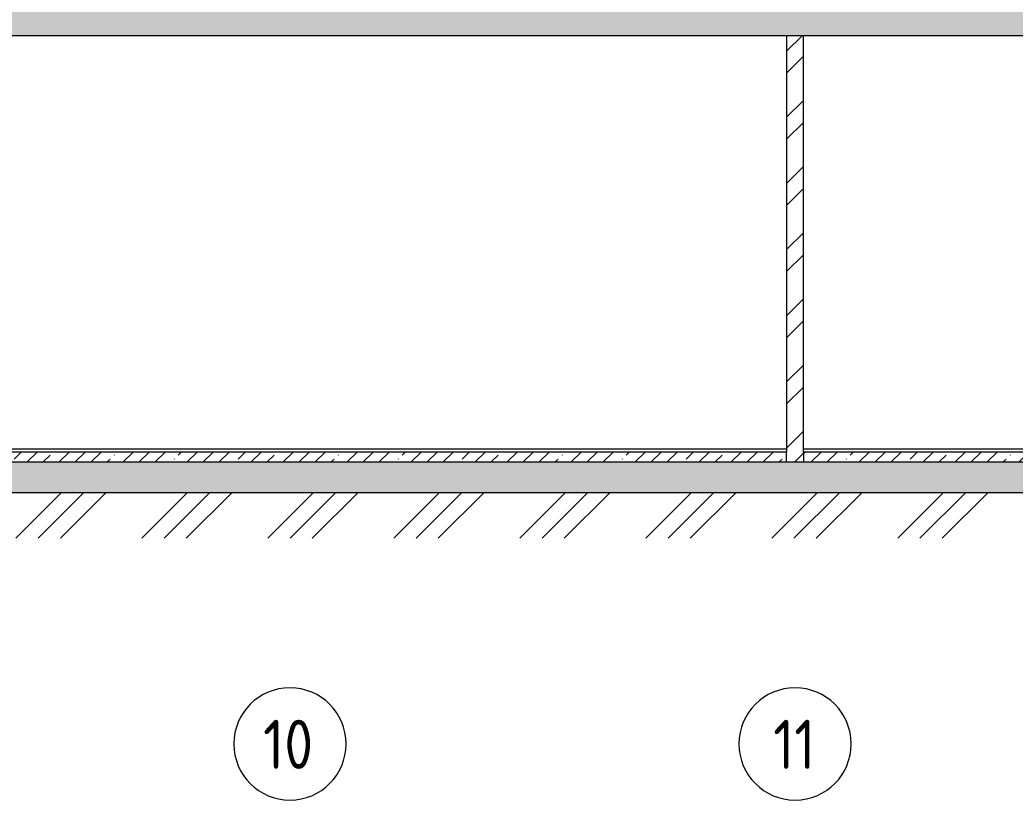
# Model space of a CAD drawing. Header units: millimetres. Extents: x -515342 to 330399, y -224905 to 507333.
# Drawn here: x 171856 to 178949, y 82231 to 87791 of the extents above; entities that cross this region are included whole.
import ezdxf

# ---------------------------------------------------------------- set-up
doc = ezdxf.new("R2010")
doc.units = ezdxf.units.MM
for name, color, linetype, lineweight in [('Линии', 7, 'Continuous', 0), ('Оси', 7, 'Continuous', 0), ('Перекрытие', 7, 'Continuous', 0), ('Стены внутренние', 7, 'Continuous', 0), ('Стены перегородки', 7, 'Continuous', 0), ('Узлы', 7, 'Continuous', 0)]:
    doc.layers.add(name, color=color, linetype=linetype, lineweight=lineweight)
doc.styles.add('GOST Common', font='', dxfattribs={"width": 0.9, "height": 350})
doc.styles.get('GOST Common').set_extended_font_data('GOST Common')
pattern_1 = [(45, (136801.12, 95610.5), (-224.5064, 224.5064), []), (45, (137025.63, 95610.5), (-224.5064, 224.5064), [396.875, -79.375, 3.353, -76.022])]
pattern_2 = [(45, (136801.12, 95610.5), (-114.04925, 114.04925), []), (45, (136915.17, 95610.5), (-114.04925, 114.04925), [201.613, -40.323, 3.353, -36.97])]

# ---------------------------------------------------------------- blocks, each defined once
blk = doc.blocks.new('Ось сетки - Круг_Ø8 мм-6577-О_АР_П_Разрез 1-1')
at = {"layer": 'Оси'}
for start, end in [(360, 180), (180, 360)]:
    blk.add_arc((0, -5400), 400, start, end, dxfattribs=at)

msp = doc.modelspace()

# ---------------------------------------------------------------- hatches: boundary and pattern name
at = {"layer": 'Перекрытие'}
h = msp.add_hatch(dxfattribs=at)
h.set_pattern_fill('FP_1', color=256, style=0, pattern_type=2)
h.set_pattern_definition(pattern_1)
h.paths.add_polyline_path([(88345.5296, 87681.3929), (189585.5296, 87681.3929), (189585.5296, 87901.3929), (88345.5296, 87901.3929)])
h = msp.add_hatch(dxfattribs=at)
h.set_pattern_fill('FP_19', color=256, style=0, pattern_type=2)
h.set_pattern_definition(pattern_2)
h.paths.add_polyline_path([(175643.2038, 84641.3929), (177320.5296, 84641.3929), (177320.5296, 84711.3929), (164795.5296, 84711.3929), (164795.5296, 84641.3929), (172328.1384, 84641.3929)])
h = msp.add_hatch(dxfattribs=at)
h.set_pattern_fill('FP_19', color=256, style=0, pattern_type=2)
h.set_pattern_definition(pattern_2)
h.paths.add_polyline_path([(188903.4654, 84641.3929), (189585.5296, 84641.3929), (189585.5296, 84711.3929), (177440.5296, 84711.3929), (177440.5296, 84641.3929), (185588.4, 84641.3929)])
h = msp.add_hatch(dxfattribs=at)
h.set_pattern_fill('FP_1', color=256, style=0, pattern_type=2)
h.set_pattern_definition(pattern_1)
h.paths.add_polyline_path([(188903.4654, 84421.3929), (189585.5296, 84421.3929), (189585.5296, 84641.3929), (88345.5296, 84641.3929), (88345.5296, 84421.3929), (185588.4, 84421.3929)])
at = {"layer": 'Стены внутренние'}
h = msp.add_hatch(dxfattribs=at)
h.set_pattern_fill('FP_18', color=256, style=0, pattern_type=2)
h.set_pattern_definition([(45, (136801.12, 95610.5), (-235.7317, 235.7317), []), (45, (136958.28, 95610.5), (-235.7317, 235.7317), [])])
h.paths.add_polyline_path([(177440.5296, 84641.3929), (177440.5296, 87681.3929), (177320.5296, 87681.3929), (177320.5296, 84641.3929)])
at = {"layer": 'Узлы'}
h = msp.add_hatch(dxfattribs=at)
h.set_pattern_fill('FP_24', color=256, style=0, pattern_type=2)
h.set_pattern_definition([(45, (136801.1, 95610.5), (-449.013, 449.013), []), (45, (136959.9, 95610.5), (0, 898.0256), []), (45, (136642.4, 95610.5), (0, 898.0256), [])])
h.paths.add_polyline_path([(140835.0172, 84096.9743), (192218.5308, 84096.9743), (192218.5308, 86651.3929), (191985.5296, 86651.3929), (191985.5296, 84951.3929), (190085.5296, 84951.3929), (190085.5296, 84421.3929), (87850.5296, 84421.3929), (87850.5296, 87031.3929), (87745.5296, 87031.3929), (87745.5296, 88231.3929), (86136.4383, 88231.3929), (86136.4383, 84096.9743), (139177.4845, 84096.9743)])

# ---------------------------------------------------------------- linework, layer by layer
at = {"layer": 'Линии'}
msp.add_line((190085.5296, 84421.3929), (87850.5296, 84421.3929), dxfattribs=at)
at = {"layer": 'Перекрытие'}
for p, q in [((143805.5296, 87681.3929), (189585.5296, 87681.3929)), ((177320.5296, 84731.3929), (164795.5296, 84731.3929)), ((177320.5296, 84711.3929), (164795.5296, 84711.3929)), ((177320.5296, 84641.3929), (177320.5296, 84711.3929)), ((189585.5296, 84731.3929), (177440.5296, 84731.3929)), ((177440.5296, 84711.3929), (177440.5296, 84641.3929)), ((189585.5296, 84711.3929), (177440.5296, 84711.3929)), ((88345.5296, 84641.3929), (189585.5296, 84641.3929))]:
    msp.add_line(p, q, dxfattribs=at)
at = {"layer": 'Стены перегородки'}
for p, q in [((177320.5296, 87681.3929), (177320.5296, 84711.3929)), ((177440.5296, 84711.3929), (177440.5296, 87681.3929))]:
    msp.add_line(p, q, dxfattribs=at)

# ---------------------------------------------------------------- block references
at = {"layer": 'Оси'}
for p in [(173780.5296, 88031.3929), (177380.5296, 88031.3929)]:
    msp.add_blockref('Ось сетки - Круг_Ø8 мм-6577-О_АР_П_Разрез 1-1', p, dxfattribs=at)

# ---------------------------------------------------------------- texts
at = {"layer": 'Оси', "char_height": 350, "attachment_point": 1, "style": 'GOST Common'}
for s, insert, width in [('10', (173589.3489, 82803.9262), 461.772), ('11', (177224.8989, 82803.9262), 375.18975)]:
    msp.add_mtext(s, dxfattribs=dict(at, insert=insert, width=width))

doc.saveas('drawing.dxf')
